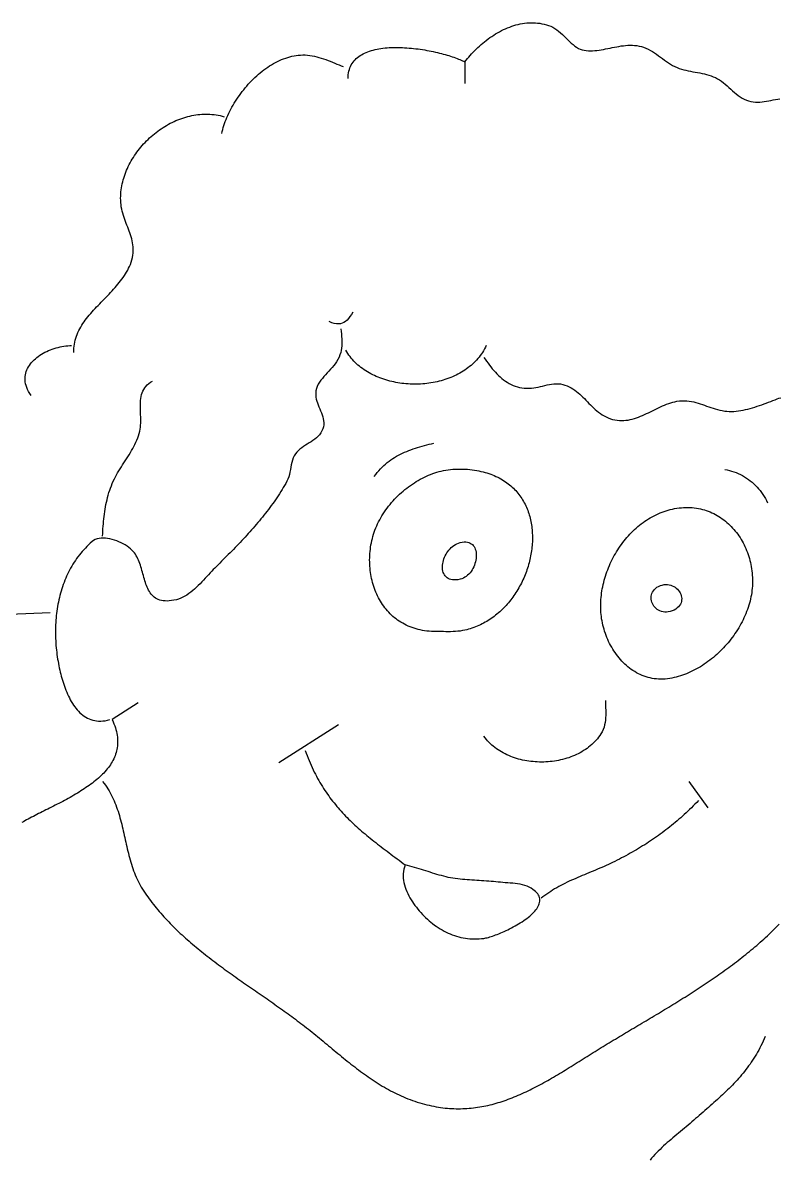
# Model space of a CAD drawing. Header units: millimetres. Extents: x 39 to 1263, y 30 to 1523.
# Drawn here: x 455 to 772.4, y 380.6 to 857.6 of the extents above; entities that cross this region are included whole.
import ezdxf

# ---------------------------------------------------------------- set-up
doc = ezdxf.new("R2010")
doc.units = ezdxf.units.MM
doc.layers.add('0_0_0', color=3, linetype='Continuous')

msp = doc.modelspace()

# ---------------------------------------------------------------- linework, layer by layer
at = {"layer": '0_0_0'}
for points in [[(591.53, 834.12), (591.55, 834.94), (591.62, 835.74), (591.72, 836.5), (591.87, 837.23), (592.07, 837.92), (592.3, 838.59), (592.57, 839.23), (592.88, 839.84), (593.22, 840.43), (593.61, 840.98), (594.02, 841.51), (594.47, 842.01), (594.95, 842.48), (595.47, 842.93), (596.01, 843.35), (596.59, 843.75), (597.19, 844.12), (597.81, 844.47), (598.47, 844.79), (599.15, 845.1), (599.85, 845.37), (600.57, 845.63), (601.32, 845.87), (602.09, 846.08), (602.87, 846.27), (603.68, 846.45), (604.5, 846.6), (605.33, 846.73), (606.18, 846.85), (607.05, 846.95), (607.93, 847.02), (608.81, 847.09), (609.71, 847.13), (610.62, 847.16), (611.54, 847.17), (612.46, 847.17), (613.39, 847.15), (614.32, 847.12), (615.26, 847.07), (616.2, 847.01), (617.14, 846.94), (618.08, 846.86), (619.02, 846.76), (619.96, 846.65), (620.9, 846.53), (621.83, 846.4), (622.76, 846.26), (623.68, 846.11), (624.59, 845.95), (625.49, 845.78), (626.39, 845.61), (627.27, 845.42), (628.14, 845.23), (629, 845.04), (629.84, 844.83), (630.67, 844.62), (631.49, 844.41), (632.28, 844.19), (633.06, 843.96), (633.82, 843.74), (634.55, 843.51), (635.27, 843.27), (635.96, 843.04), (636.63, 842.8), (637.27, 842.56), (637.88, 842.32), (638.47, 842.08), (639.03, 841.84), (639.56, 841.6), (640.06, 841.36), (640.53, 841.12), (641.06, 841.8), (641.61, 842.48), (642.18, 843.16), (642.76, 843.83), (643.37, 844.5), (643.99, 845.16), (644.63, 845.82), (645.28, 846.47), (645.95, 847.11), (646.64, 847.75), (647.34, 848.37), (648.06, 848.98), (648.79, 849.58), (649.53, 850.16), (650.29, 850.73), (651.06, 851.29), (651.84, 851.82), (652.64, 852.34), (653.44, 852.85), (654.25, 853.33), (655.08, 853.79), (655.91, 854.23), (656.76, 854.65), (657.61, 855.04), (658.47, 855.41), (659.33, 855.75), (660.21, 856.07), (661.09, 856.36), (661.97, 856.62), (662.86, 856.85), (663.76, 857.05), (664.66, 857.22), (665.56, 857.35), (666.47, 857.45), (667.38, 857.52), (668.3, 857.55), (669.21, 857.55), (670.13, 857.5), (671.04, 857.42), (671.96, 857.3), (672.88, 857.13), (673.79, 856.93), (674.71, 856.68), (675.62, 856.39), (676.53, 856.05), (677.4, 855.65), (678.25, 855.17), (679.07, 854.61), (679.88, 853.99), (680.66, 853.32), (681.43, 852.61), (682.19, 851.89), (682.94, 851.15), (683.69, 850.41), (684.43, 849.69), (685.17, 849), (685.91, 848.35), (686.65, 847.76), (687.41, 847.23), (688.17, 846.78), (688.95, 846.42), (689.74, 846.16), (690.6, 845.98), (691.48, 845.86), (692.35, 845.78), (693.24, 845.76), (694.13, 845.78), (695.02, 845.83), (695.92, 845.93), (696.83, 846.04), (697.74, 846.19), (698.66, 846.35), (699.58, 846.53), (700.5, 846.71), (701.43, 846.91), (702.36, 847.1), (703.29, 847.29), (704.23, 847.47), (705.17, 847.64), (706.11, 847.79), (707.05, 847.91), (707.99, 848.01), (708.93, 848.08), (709.88, 848.11), (710.82, 848.1), (711.76, 848.04), (712.71, 847.93), (713.65, 847.76), (714.59, 847.54), (715.53, 847.25), (716.5, 846.87), (717.44, 846.44), (718.35, 845.96), (719.23, 845.44), (720.09, 844.89), (720.94, 844.31), (721.77, 843.71), (722.6, 843.1), (723.42, 842.49), (724.25, 841.89), (725.08, 841.29), (725.93, 840.71), (726.79, 840.16), (727.68, 839.65), (728.59, 839.18), (729.54, 838.75), (730.46, 838.4), (731.39, 838.1), (732.33, 837.83), (733.29, 837.59), (734.25, 837.38), (735.21, 837.19), (736.18, 837.01), (737.15, 836.84), (738.12, 836.67), (739.09, 836.49), (740.05, 836.29), (741.01, 836.08), (741.96, 835.84), (742.9, 835.57), (743.83, 835.26), (744.75, 834.91), (745.65, 834.5), (746.53, 834.03), (747.37, 833.52), (748.18, 832.96), (748.98, 832.35), (749.76, 831.72), (750.54, 831.05), (751.31, 830.37), (752.07, 829.69), (752.84, 829), (753.62, 828.33), (754.4, 827.68), (755.2, 827.06), (756.02, 826.48), (756.86, 825.94), (757.73, 825.46), (758.63, 825.05), (759.56, 824.71), (760.53, 824.45), (761.47, 824.29), (762.41, 824.21), (763.35, 824.19), (764.29, 824.23), (765.22, 824.33), (766.16, 824.46), (767.09, 824.61), (768.02, 824.79), (768.96, 824.98), (769.9, 825.16), (770.84, 825.34), (771.78, 825.49), (772.73, 825.61)], [(538.53, 811.12), (538.72, 811.94), (538.93, 812.77), (539.17, 813.61), (539.43, 814.45), (539.72, 815.29), (540.03, 816.14), (540.36, 816.99), (540.71, 817.84), (541.09, 818.69), (541.48, 819.55), (541.9, 820.4), (542.34, 821.25), (542.79, 822.09), (543.27, 822.94), (543.77, 823.78), (544.28, 824.61), (544.81, 825.44), (545.36, 826.26), (545.93, 827.07), (546.52, 827.88), (547.12, 828.67), (547.74, 829.46), (548.37, 830.23), (549.02, 830.99), (549.68, 831.74), (550.36, 832.48), (551.05, 833.2), (551.75, 833.9), (552.47, 834.59), (553.2, 835.26), (553.94, 835.92), (554.69, 836.55), (555.46, 837.17), (556.23, 837.76), (557.02, 838.34), (557.81, 838.89), (558.62, 839.42), (559.43, 839.92), (560.26, 840.4), (561.09, 840.86), (561.93, 841.28), (562.77, 841.68), (563.62, 842.06), (564.48, 842.4), (565.35, 842.71), (566.22, 843), (567.09, 843.25), (567.97, 843.47), (568.86, 843.65), (569.75, 843.8), (570.64, 843.92), (571.53, 844), (572.52, 844.04), (573.5, 844.03), (574.48, 843.96), (575.45, 843.85), (576.43, 843.7), (577.39, 843.5), (578.36, 843.27), (579.32, 843.01), (580.28, 842.72), (581.23, 842.41), (582.17, 842.07), (583.12, 841.72), (584.05, 841.36), (584.98, 840.99), (585.91, 840.61), (586.82, 840.23), (587.73, 839.85), (588.64, 839.48), (589.53, 839.12)], [(640.53, 841.12), (640.53, 832.12)], [(476.53, 719.12), (476.51, 720.04), (476.53, 720.93), (476.6, 721.82), (476.71, 722.68), (476.86, 723.53), (477.05, 724.37), (477.28, 725.19), (477.54, 726), (477.84, 726.79), (478.17, 727.57), (478.53, 728.35), (478.92, 729.11), (479.34, 729.85), (479.79, 730.59), (480.26, 731.33), (480.76, 732.05), (481.28, 732.76), (481.82, 733.47), (482.37, 734.17), (482.95, 734.87), (483.54, 735.56), (484.14, 736.24), (484.75, 736.92), (485.38, 737.6), (486.01, 738.27), (486.66, 738.95), (487.31, 739.62), (487.96, 740.29), (488.61, 740.96), (489.27, 741.63), (489.93, 742.3), (490.58, 742.98), (491.23, 743.65), (491.88, 744.33), (492.51, 745.01), (493.14, 745.7), (493.76, 746.39), (494.37, 747.09), (494.97, 747.79), (495.55, 748.5), (496.11, 749.22), (496.66, 749.95), (497.18, 750.68), (497.69, 751.43), (498.17, 752.18), (498.63, 752.94), (499.06, 753.72), (499.46, 754.51), (499.84, 755.31), (500.18, 756.12), (500.55, 757.13), (500.85, 758.11), (501.08, 759.06), (501.25, 760), (501.35, 760.91), (501.4, 761.81), (501.4, 762.69), (501.34, 763.56), (501.25, 764.41), (501.11, 765.25), (500.94, 766.08), (500.74, 766.9), (500.5, 767.72), (500.25, 768.53), (499.97, 769.33), (499.68, 770.14), (499.37, 770.94), (499.06, 771.75), (498.75, 772.56), (498.43, 773.37), (498.12, 774.19), (497.82, 775.02), (497.52, 775.86), (497.25, 776.71), (496.99, 777.57), (496.76, 778.45), (496.56, 779.35), (496.39, 780.26), (496.26, 781.19), (496.17, 782.14), (496.12, 783.12), (496.11, 783.97), (496.13, 784.83), (496.17, 785.68), (496.25, 786.52), (496.34, 787.37), (496.46, 788.22), (496.61, 789.06), (496.78, 789.89), (496.97, 790.73), (497.19, 791.56), (497.42, 792.39), (497.69, 793.21), (497.97, 794.02), (498.27, 794.83), (498.6, 795.63), (498.95, 796.43), (499.31, 797.22), (499.7, 798), (500.11, 798.78), (500.53, 799.55), (500.98, 800.31), (501.44, 801.06), (501.92, 801.8), (502.42, 802.53), (502.93, 803.25), (503.47, 803.96), (504.01, 804.66), (504.58, 805.34), (505.16, 806.02), (505.75, 806.68), (506.36, 807.34), (506.98, 807.97), (507.62, 808.6), (508.27, 809.21), (508.93, 809.81), (509.6, 810.39), (510.29, 810.96), (510.99, 811.51), (511.7, 812.05), (512.42, 812.57), (513.15, 813.07), (513.89, 813.56), (514.64, 814.03), (515.4, 814.49), (516.17, 814.92), (516.94, 815.34), (517.73, 815.73), (518.52, 816.11), (519.32, 816.47), (520.12, 816.81), (520.94, 817.13), (521.75, 817.42), (522.58, 817.7), (523.4, 817.95), (524.24, 818.18), (525.07, 818.39), (525.91, 818.58), (526.76, 818.74), (527.6, 818.88), (528.45, 819), (529.31, 819.09), (530.16, 819.15), (531.01, 819.19), (531.87, 819.21), (532.72, 819.2), (533.58, 819.16), (534.43, 819.09), (535.29, 819), (536.14, 818.88), (536.99, 818.74), (537.84, 818.56), (538.69, 818.35), (539.53, 818.12)], [(593.53, 736.12), (592.91, 735.11), (592.3, 734.21), (591.7, 733.42), (591.08, 732.75), (590.44, 732.19), (589.78, 731.75), (589.08, 731.43), (588.33, 731.23), (587.52, 731.15), (586.65, 731.2), (585.7, 731.38), (584.66, 731.68), (583.53, 732.12)], [(588.53, 729.12), (588.63, 728.02), (588.72, 726.95), (588.81, 725.91), (588.88, 724.9), (588.92, 723.91), (588.93, 722.93), (588.89, 721.97), (588.8, 721.02), (588.65, 720.07), (588.43, 719.12), (588.13, 718.16), (587.74, 717.2), (587.25, 716.21), (586.66, 715.21), (586.12, 714.43), (585.52, 713.66), (584.88, 712.89), (584.2, 712.14), (583.5, 711.38), (582.8, 710.62), (582.09, 709.86), (581.4, 709.09), (580.74, 708.3), (580.12, 707.5), (579.56, 706.67), (579.05, 705.82), (578.63, 704.94), (578.29, 704.03), (578.05, 703.08), (577.95, 702.21), (577.94, 701.35), (578.02, 700.49), (578.18, 699.65), (578.4, 698.81), (578.67, 697.99), (578.98, 697.16), (579.31, 696.34), (579.65, 695.52), (580, 694.7), (580.32, 693.88), (580.63, 693.06), (580.89, 692.23), (581.1, 691.4), (581.24, 690.57), (581.31, 689.72), (581.29, 688.87), (581.16, 688.01), (580.91, 687.14), (580.54, 686.24), (580.07, 685.42), (579.53, 684.68), (578.92, 684), (578.26, 683.37), (577.55, 682.79), (576.8, 682.25), (576.02, 681.72), (575.23, 681.22), (574.43, 680.72), (573.63, 680.22), (572.84, 679.71), (572.08, 679.18), (571.35, 678.61), (570.67, 678.01), (570.03, 677.36), (569.46, 676.64), (568.97, 675.86), (568.52, 674.94), (568.17, 673.99), (567.9, 673.02), (567.68, 672.02), (567.5, 671.02), (567.32, 670.01), (567.14, 669.01), (566.92, 668.01), (566.64, 667.02), (566.29, 666.06), (565.84, 665.12), (565.35, 664.24), (564.85, 663.36), (564.34, 662.49), (563.81, 661.63), (563.28, 660.77), (562.74, 659.92), (562.19, 659.07), (561.63, 658.23), (561.07, 657.4), (560.49, 656.57), (559.91, 655.75), (559.31, 654.93), (558.71, 654.12), (558.11, 653.31), (557.49, 652.51), (556.87, 651.71), (556.25, 650.91), (555.61, 650.12), (554.97, 649.34), (554.33, 648.56), (553.68, 647.78), (553.02, 647.01), (552.36, 646.24), (551.7, 645.48), (551.02, 644.72), (550.35, 643.96), (549.67, 643.21), (548.99, 642.46), (548.3, 641.71), (547.61, 640.97), (546.92, 640.23), (546.22, 639.49), (545.52, 638.76), (544.82, 638.03), (544.12, 637.3), (543.42, 636.57), (542.71, 635.85), (542, 635.12), (541.29, 634.4), (540.58, 633.69), (539.87, 632.97), (539.16, 632.26), (538.45, 631.54), (537.74, 630.83), (537.03, 630.12), (536.32, 629.41), (535.61, 628.71), (534.97, 628.06), (534.32, 627.38), (533.66, 626.66), (532.98, 625.93), (532.3, 625.18), (531.59, 624.42), (530.88, 623.65), (530.15, 622.88), (529.41, 622.12), (528.66, 621.37), (527.9, 620.63), (527.12, 619.92), (526.33, 619.23), (525.52, 618.58), (524.71, 617.97), (523.88, 617.4), (523.03, 616.89), (522.18, 616.43), (521.31, 616.03), (520.43, 615.7), (519.53, 615.44), (518.45, 615.2), (517.43, 615.03), (516.47, 614.92), (515.57, 614.88), (514.73, 614.89), (513.94, 614.97), (513.2, 615.1), (512.52, 615.28), (511.87, 615.51), (511.28, 615.79), (510.73, 616.11), (510.21, 616.48), (509.74, 616.89), (509.29, 617.34), (508.89, 617.82), (508.51, 618.34), (508.16, 618.89), (507.83, 619.46), (507.53, 620.07), (507.25, 620.69), (506.99, 621.34), (506.74, 622.01), (506.51, 622.69), (506.28, 623.39), (506.07, 624.09), (505.86, 624.81), (505.66, 625.54), (505.46, 626.27), (505.25, 627), (505.05, 627.73), (504.84, 628.46), (504.62, 629.18), (504.39, 629.9), (504.14, 630.6), (503.88, 631.3), (503.61, 631.98), (503.31, 632.64), (502.99, 633.28), (502.65, 633.9), (502.28, 634.49), (501.88, 635.06), (501.4, 635.64), (500.85, 636.21), (500.23, 636.78), (499.54, 637.33), (498.8, 637.87), (498, 638.39), (497.16, 638.88), (496.29, 639.34), (495.38, 639.76), (494.46, 640.14), (493.51, 640.47), (492.56, 640.76), (491.61, 640.99), (490.66, 641.16), (489.73, 641.26), (488.82, 641.3), (487.93, 641.26), (487.07, 641.14), (486.26, 640.94), (485.49, 640.65), (484.77, 640.27), (484.12, 639.79), (483.39, 639.14), (482.67, 638.48), (481.98, 637.8), (481.3, 637.11), (480.65, 636.41), (480.01, 635.69), (479.39, 634.96), (478.79, 634.22), (478.21, 633.46), (477.65, 632.7), (477.11, 631.92), (476.59, 631.13), (476.09, 630.33), (475.6, 629.51), (475.13, 628.69), (474.68, 627.86), (474.25, 627.02), (473.83, 626.17), (473.44, 625.31), (473.06, 624.44), (472.69, 623.57), (472.35, 622.68), (472.02, 621.79), (471.71, 620.89), (471.41, 619.99), (471.13, 619.08), (470.87, 618.16), (470.62, 617.24), (470.39, 616.31), (470.18, 615.38), (469.98, 614.44), (469.8, 613.5), (469.63, 612.55), (469.47, 611.6), (469.34, 610.65), (469.21, 609.7), (469.11, 608.74), (469.01, 607.78), (468.93, 606.82), (468.87, 605.86), (468.82, 604.89), (468.78, 603.93), (468.76, 602.96), (468.75, 602), (468.76, 601.03), (468.78, 600.07), (468.81, 599.1), (468.85, 598.14), (468.91, 597.18), (468.98, 596.22), (469.07, 595.27), (469.16, 594.32), (469.27, 593.37), (469.39, 592.42), (469.53, 591.48), (469.67, 590.54), (469.83, 589.61), (470, 588.68), (470.18, 587.75), (470.37, 586.84), (470.57, 585.93), (470.79, 585.02), (471.01, 584.12), (471.22, 583.31), (471.45, 582.49), (471.69, 581.66), (471.95, 580.82), (472.22, 579.98), (472.51, 579.15), (472.81, 578.31), (473.13, 577.48), (473.47, 576.65), (473.83, 575.83), (474.2, 575.02), (474.59, 574.23), (475, 573.45), (475.42, 572.69), (475.87, 571.94), (476.34, 571.22), (476.83, 570.53), (477.33, 569.86), (477.86, 569.21), (478.41, 568.6), (478.99, 568.03), (479.58, 567.48), (480.2, 566.98), (480.85, 566.51), (481.51, 566.09), (482.2, 565.71), (482.92, 565.38), (483.66, 565.1), (484.43, 564.87), (485.22, 564.69), (486.04, 564.56), (486.88, 564.5), (487.76, 564.49), (488.66, 564.55), (489.59, 564.67), (490.54, 564.86), (491.53, 565.12)], [(458.53, 701.12), (457.97, 701.97), (457.49, 702.81), (457.08, 703.64), (456.74, 704.46), (456.47, 705.26), (456.26, 706.05), (456.12, 706.83), (456.04, 707.59), (456.03, 708.34), (456.07, 709.07), (456.16, 709.79), (456.32, 710.49), (456.52, 711.18), (456.77, 711.85), (457.07, 712.5), (457.42, 713.14), (457.81, 713.75), (458.24, 714.35), (458.71, 714.93), (459.21, 715.49), (459.76, 716.03), (460.33, 716.56), (460.94, 717.06), (461.57, 717.54), (462.23, 717.99), (462.92, 718.43), (463.63, 718.85), (464.36, 719.24), (465.1, 719.61), (465.87, 719.95), (466.65, 720.28), (467.44, 720.57), (468.23, 720.85), (469.04, 721.09), (469.86, 721.32), (470.67, 721.51), (471.49, 721.68), (472.31, 721.83), (473.12, 721.94), (473.93, 722.03), (474.74, 722.09), (475.53, 722.12)], [(649.53, 722.12), (649.17, 721.37), (648.78, 720.64), (648.37, 719.92), (647.94, 719.23), (647.48, 718.55), (647.01, 717.89), (646.51, 717.24), (645.99, 716.62), (645.45, 716.01), (644.89, 715.42), (644.32, 714.85), (643.72, 714.29), (643.11, 713.75), (642.48, 713.24), (641.83, 712.73), (641.17, 712.25), (640.49, 711.78), (639.8, 711.34), (639.09, 710.9), (638.37, 710.49), (637.63, 710.1), (636.89, 709.72), (636.13, 709.36), (635.36, 709.02), (634.58, 708.69), (633.79, 708.38), (632.99, 708.1), (632.18, 707.82), (631.36, 707.57), (630.53, 707.33), (629.7, 707.12), (628.86, 706.92), (628.01, 706.73), (627.16, 706.57), (626.3, 706.42), (625.44, 706.29), (624.58, 706.18), (623.71, 706.08), (622.84, 706.01), (621.96, 705.95), (621.09, 705.91), (620.21, 705.88), (619.33, 705.88), (618.46, 705.89), (617.58, 705.92), (616.71, 705.97), (615.83, 706.03), (614.96, 706.11), (614.1, 706.21), (613.23, 706.33), (612.37, 706.47), (611.52, 706.62), (610.67, 706.79), (609.83, 706.98), (608.99, 707.18), (608.16, 707.41), (607.34, 707.65), (606.52, 707.91), (605.72, 708.19), (604.92, 708.48), (604.14, 708.79), (603.36, 709.12), (602.6, 709.47), (601.85, 709.83), (601.1, 710.22), (600.38, 710.62), (599.66, 711.03), (598.96, 711.47), (598.28, 711.92), (597.61, 712.39), (596.95, 712.88), (596.31, 713.39), (595.69, 713.91), (595.09, 714.45), (594.5, 715.01), (593.94, 715.59), (593.39, 716.18), (592.86, 716.8), (592.35, 717.43), (591.86, 718.07), (591.4, 718.74), (590.95, 719.42), (590.53, 720.12)], [(648.53, 717.12), (649.1, 716.31), (649.67, 715.5), (650.25, 714.7), (650.84, 713.91), (651.44, 713.14), (652.05, 712.38), (652.68, 711.64), (653.32, 710.92), (653.97, 710.22), (654.65, 709.55), (655.34, 708.9), (656.05, 708.29), (656.78, 707.7), (657.53, 707.16), (658.3, 706.65), (659.1, 706.18), (659.92, 705.75), (660.77, 705.37), (661.65, 705.04), (662.55, 704.75), (663.48, 704.52), (664.45, 704.34), (665.44, 704.22), (666.47, 704.16), (667.53, 704.17), (668.46, 704.22), (669.4, 704.34), (670.33, 704.49), (671.27, 704.68), (672.21, 704.89), (673.15, 705.11), (674.1, 705.33), (675.04, 705.54), (675.98, 705.73), (676.92, 705.88), (677.86, 705.99), (678.8, 706.05), (679.74, 706.04), (680.67, 705.96), (681.6, 705.79), (682.53, 705.53), (683.42, 705.2), (684.26, 704.81), (685.08, 704.38), (685.85, 703.91), (686.6, 703.4), (687.33, 702.86), (688.03, 702.29), (688.71, 701.69), (689.38, 701.07), (690.03, 700.44), (690.68, 699.8), (691.32, 699.14), (691.95, 698.48), (692.59, 697.82), (693.24, 697.17), (693.89, 696.52), (694.55, 695.89), (695.23, 695.27), (695.92, 694.67), (696.64, 694.1), (697.38, 693.55), (698.15, 693.04), (698.95, 692.56), (699.78, 692.13), (700.66, 691.74), (701.57, 691.4), (702.53, 691.11), (703.49, 690.89), (704.44, 690.74), (705.37, 690.65), (706.29, 690.61), (707.21, 690.64), (708.11, 690.71), (709, 690.84), (709.89, 691.01), (710.77, 691.22), (711.64, 691.46), (712.5, 691.74), (713.36, 692.05), (714.22, 692.39), (715.07, 692.75), (715.92, 693.12), (716.76, 693.52), (717.6, 693.92), (718.44, 694.33), (719.28, 694.74), (720.12, 695.16), (720.96, 695.57), (721.8, 695.97), (722.64, 696.37), (723.49, 696.75), (724.34, 697.11), (725.19, 697.44), (726.05, 697.76), (726.91, 698.04), (727.78, 698.29), (728.65, 698.5), (729.53, 698.68), (730.62, 698.83), (731.67, 698.91), (732.69, 698.92), (733.69, 698.87), (734.66, 698.76), (735.61, 698.61), (736.54, 698.42), (737.46, 698.18), (738.37, 697.92), (739.27, 697.64), (740.16, 697.33), (741.05, 697.01), (741.95, 696.69), (742.85, 696.37), (743.75, 696.05), (744.67, 695.74), (745.6, 695.46), (746.55, 695.19), (747.52, 694.96), (748.51, 694.76), (749.53, 694.6), (750.49, 694.51), (751.45, 694.45), (752.42, 694.45), (753.39, 694.48), (754.37, 694.56), (755.35, 694.67), (756.34, 694.82), (757.32, 695), (758.31, 695.2), (759.29, 695.44), (760.28, 695.69), (761.25, 695.97), (762.23, 696.27), (763.2, 696.58), (764.16, 696.9), (765.12, 697.24), (766.07, 697.58), (767.01, 697.93), (767.94, 698.29), (768.86, 698.64), (769.76, 698.99), (770.65, 699.33), (771.53, 699.67), (772.31, 699.95), (773.1, 700.19)], [(488.53, 642.12), (488.58, 643.16), (488.63, 644.2), (488.7, 645.23), (488.77, 646.26), (488.85, 647.29), (488.94, 648.32), (489.04, 649.34), (489.15, 650.36), (489.28, 651.38), (489.43, 652.39), (489.58, 653.4), (489.76, 654.41), (489.95, 655.41), (490.16, 656.41), (490.39, 657.4), (490.64, 658.39), (490.91, 659.37), (491.2, 660.35), (491.52, 661.33), (491.86, 662.3), (492.22, 663.26), (492.62, 664.22), (493.03, 665.17), (493.48, 666.12), (493.91, 666.98), (494.37, 667.83), (494.86, 668.68), (495.36, 669.53), (495.88, 670.37), (496.41, 671.22), (496.95, 672.06), (497.49, 672.9), (498.04, 673.74), (498.59, 674.59), (499.13, 675.44), (499.67, 676.29), (500.2, 677.14), (500.71, 678.01), (501.2, 678.87), (501.68, 679.75), (502.13, 680.63), (502.55, 681.52), (502.94, 682.42), (503.3, 683.32), (503.62, 684.24), (503.9, 685.18), (504.14, 686.12), (504.3, 686.94), (504.41, 687.78), (504.49, 688.63), (504.53, 689.49), (504.55, 690.36), (504.55, 691.24), (504.53, 692.13), (504.51, 693.02), (504.47, 693.9), (504.44, 694.79), (504.42, 695.67), (504.41, 696.54), (504.42, 697.4), (504.45, 698.26), (504.51, 699.09), (504.6, 699.91), (504.74, 700.71), (504.92, 701.49), (505.15, 702.25), (505.44, 702.97), (505.79, 703.67), (506.21, 704.34), (506.71, 704.97), (507.28, 705.57), (507.94, 706.13), (508.69, 706.65), (509.53, 707.12)], [(602.53, 667.12), (603.15, 667.98), (603.78, 668.8), (604.43, 669.58), (605.1, 670.33), (605.78, 671.04), (606.49, 671.72), (607.21, 672.36), (607.94, 672.98), (608.7, 673.56), (609.47, 674.12), (610.25, 674.65), (611.05, 675.15), (611.86, 675.63), (612.69, 676.08), (613.53, 676.52), (614.38, 676.93), (615.25, 677.32), (616.13, 677.69), (617.02, 678.04), (617.92, 678.38), (618.84, 678.7), (619.77, 679.01), (620.7, 679.31), (621.65, 679.59), (622.61, 679.87), (623.58, 680.13), (624.55, 680.39), (625.54, 680.64), (626.53, 680.88), (627.53, 681.12)], [(631.53, 669.61), (632.49, 669.79), (633.47, 669.94), (634.46, 670.06), (635.46, 670.15), (636.48, 670.22), (637.5, 670.25), (638.53, 670.27), (639.55, 670.25), (640.57, 670.21), (641.59, 670.15), (642.6, 670.06), (643.59, 669.95), (644.57, 669.81), (645.53, 669.66), (646.42, 669.49), (647.29, 669.3), (648.14, 669.1), (648.98, 668.88), (649.79, 668.64), (650.59, 668.39), (651.37, 668.11), (652.13, 667.82), (652.87, 667.52), (653.59, 667.2), (654.3, 666.86), (654.99, 666.51), (655.66, 666.14), (656.31, 665.76), (656.94, 665.36), (657.56, 664.95), (658.16, 664.53), (658.74, 664.09), (659.31, 663.64), (659.85, 663.17), (660.39, 662.7), (660.9, 662.21), (661.4, 661.71), (661.88, 661.2), (662.34, 660.67), (662.79, 660.14), (663.22, 659.59), (663.63, 659.03), (664.03, 658.47), (664.41, 657.89), (664.77, 657.3), (665.12, 656.71), (665.45, 656.1), (665.77, 655.49), (666.07, 654.87), (666.35, 654.24), (666.62, 653.6), (666.88, 652.96), (667.11, 652.3), (667.34, 651.64), (667.54, 650.98), (667.74, 650.31), (667.91, 649.63), (668.07, 648.95), (668.22, 648.26), (668.35, 647.56), (668.47, 646.86), (668.57, 646.16), (668.66, 645.45), (668.73, 644.74), (668.79, 644.02), (668.83, 643.31), (668.86, 642.58), (668.88, 641.86), (668.88, 641.13), (668.86, 640.41), (668.84, 639.68), (668.8, 638.94), (668.74, 638.21), (668.67, 637.48), (668.59, 636.74), (668.5, 636.01), (668.39, 635.27), (668.26, 634.54), (668.13, 633.8), (667.98, 633.07), (667.82, 632.34), (667.64, 631.61), (667.46, 630.88), (667.25, 630.16), (667.04, 629.43), (666.82, 628.71), (666.58, 627.99), (666.33, 627.28), (666.06, 626.57), (665.79, 625.86), (665.5, 625.16), (665.2, 624.46), (664.89, 623.77), (664.56, 623.08), (664.23, 622.4), (663.88, 621.72), (663.52, 621.05), (663.15, 620.39), (662.76, 619.73), (662.37, 619.08), (661.96, 618.43), (661.55, 617.8), (661.12, 617.17), (660.68, 616.55), (660.23, 615.94), (659.77, 615.34), (659.3, 614.74), (658.81, 614.16), (658.32, 613.58), (657.82, 613.02), (657.3, 612.47), (656.78, 611.92), (656.24, 611.39), (655.7, 610.87), (655.14, 610.36), (654.58, 609.86), (654, 609.37), (653.42, 608.9), (652.82, 608.44), (652.22, 607.99), (651.6, 607.55), (650.98, 607.13), (650.34, 606.73), (649.7, 606.33), (649.05, 605.95), (648.39, 605.59), (647.72, 605.24), (647.04, 604.91), (646.35, 604.59), (645.65, 604.29), (644.95, 604), (644.23, 603.73), (643.51, 603.48), (642.78, 603.25), (642.04, 603.03), (641.29, 602.83), (640.53, 602.65), (639.56, 602.45), (638.58, 602.3), (637.59, 602.19), (636.59, 602.1), (635.58, 602.05), (634.57, 602.02), (633.55, 602.01), (632.54, 602.02), (631.53, 602.03), (630.52, 602.06), (629.51, 602.08), (628.52, 602.11), (627.53, 602.12), (626.53, 602.15), (625.55, 602.21), (624.59, 602.3), (623.65, 602.42), (622.72, 602.56), (621.81, 602.74), (620.92, 602.94), (620.05, 603.18), (619.19, 603.43), (618.36, 603.72), (617.54, 604.03), (616.74, 604.36), (615.96, 604.72), (615.19, 605.11), (614.45, 605.52), (613.72, 605.95), (613.01, 606.4), (612.32, 606.88), (611.65, 607.37), (611, 607.89), (610.37, 608.43), (609.75, 608.99), (609.16, 609.56), (608.58, 610.16), (608.03, 610.77), (607.49, 611.4), (606.97, 612.05), (606.48, 612.72), (606, 613.4), (605.54, 614.09), (605.1, 614.8), (604.68, 615.53), (604.28, 616.26), (603.9, 617.01), (603.54, 617.78), (603.21, 618.55), (602.89, 619.34), (602.59, 620.14), (602.31, 620.95), (602.05, 621.77), (601.81, 622.59), (601.6, 623.43), (601.4, 624.27), (601.23, 625.12), (601.07, 625.98), (600.94, 626.85), (600.83, 627.72), (600.73, 628.6), (600.66, 629.48), (600.61, 630.36), (600.59, 631.25), (600.58, 632.14), (600.59, 633.04), (600.63, 633.94), (600.69, 634.84), (600.77, 635.73), (600.87, 636.63), (600.99, 637.53), (601.14, 638.43), (601.31, 639.33), (601.49, 640.23), (601.71, 641.12), (601.94, 642.02), (602.21, 642.91), (602.5, 643.8), (602.82, 644.68), (603.17, 645.56), (603.54, 646.43), (603.93, 647.29), (604.35, 648.14), (604.8, 648.99), (605.26, 649.83), (605.75, 650.66), (606.26, 651.48), (606.79, 652.29), (607.35, 653.09), (607.92, 653.88), (608.51, 654.65), (609.12, 655.41), (609.75, 656.17), (610.4, 656.9), (611.06, 657.63), (611.74, 658.33), (612.44, 659.03), (613.15, 659.71), (613.88, 660.37), (614.62, 661.01), (615.38, 661.64), (616.15, 662.25), (616.93, 662.84), (617.72, 663.42), (618.52, 663.97), (619.34, 664.51), (620.16, 665.02), (620.99, 665.51), (621.84, 665.99), (622.69, 666.44), (623.55, 666.86), (624.41, 667.27), (625.29, 667.65), (626.17, 668), (627.05, 668.34), (627.94, 668.64), (628.83, 668.92), (629.73, 669.18), (630.63, 669.41), (631.53, 669.61)], [(749.53, 670.12), (750.52, 669.92), (751.49, 669.69), (752.45, 669.41), (753.4, 669.1), (754.32, 668.75), (755.23, 668.37), (756.12, 667.95), (756.99, 667.49), (757.84, 667), (758.67, 666.48), (759.47, 665.93), (760.26, 665.34), (761.01, 664.73), (761.75, 664.08), (762.46, 663.4), (763.14, 662.7), (763.79, 661.97), (764.42, 661.21), (765.02, 660.42), (765.58, 659.61), (766.12, 658.77), (766.62, 657.91), (767.09, 657.03), (767.53, 656.12)], [(638.55, 639.42), (639.39, 639.6), (640.18, 639.69), (640.9, 639.69), (641.57, 639.61), (642.18, 639.45), (642.74, 639.22), (643.24, 638.93), (643.68, 638.57), (644.07, 638.16), (644.4, 637.69), (644.68, 637.18), (644.91, 636.62), (645.09, 636.03), (645.22, 635.41), (645.3, 634.76), (645.33, 634.09), (645.31, 633.4), (645.25, 632.7), (645.14, 631.99), (644.98, 631.28), (644.78, 630.58), (644.54, 629.88), (644.25, 629.2), (643.92, 628.54), (643.55, 627.9), (643.14, 627.29), (642.7, 626.71), (642.21, 626.17), (641.68, 625.67), (641.12, 625.22), (640.52, 624.83), (639.89, 624.49), (639.22, 624.22), (638.52, 624.02), (637.62, 623.84), (636.79, 623.75), (636.02, 623.74), (635.31, 623.79), (634.66, 623.92), (634.07, 624.11), (633.53, 624.36), (633.06, 624.66), (632.63, 625.02), (632.27, 625.43), (631.95, 625.88), (631.69, 626.37), (631.48, 626.9), (631.32, 627.46), (631.21, 628.04), (631.15, 628.65), (631.14, 629.28), (631.17, 629.92), (631.25, 630.58), (631.37, 631.24), (631.54, 631.9), (631.75, 632.57), (632, 633.23), (632.29, 633.88), (632.62, 634.51), (632.99, 635.13), (633.39, 635.72), (633.83, 636.29), (634.31, 636.83), (634.82, 637.34), (635.36, 637.81), (635.94, 638.23), (636.55, 638.61), (637.18, 638.94), (637.85, 639.21), (638.55, 639.42)], [(722.59, 621.36), (723.36, 621.6), (724.12, 621.75), (724.85, 621.82), (725.57, 621.8), (726.27, 621.7), (726.93, 621.53), (727.57, 621.29), (728.17, 621), (728.73, 620.65), (729.25, 620.25), (729.73, 619.8), (730.15, 619.32), (730.53, 618.8), (730.84, 618.26), (731.1, 617.69), (731.3, 617.11), (731.43, 616.51), (731.49, 615.91), (731.48, 615.3), (731.39, 614.7), (731.22, 614.11), (730.96, 613.54), (730.62, 612.99), (730.19, 612.46), (729.67, 611.96), (729.04, 611.51), (728.32, 611.09), (727.49, 610.72), (726.67, 610.45), (725.87, 610.28), (725.1, 610.21), (724.37, 610.22), (723.66, 610.31), (722.99, 610.48), (722.36, 610.71), (721.77, 611.01), (721.23, 611.37), (720.73, 611.78), (720.28, 612.24), (719.88, 612.74), (719.53, 613.27), (719.24, 613.83), (719.01, 614.41), (718.84, 615.01), (718.74, 615.62), (718.7, 616.24), (718.74, 616.85), (718.84, 617.46), (719.02, 618.06), (719.28, 618.63), (719.61, 619.18), (720.03, 619.7), (720.54, 620.19), (721.13, 620.63), (721.81, 621.02), (722.59, 621.36)], [(442.53, 609.12), (466.53, 610.12)], [(699.53, 573.12), (699.54, 572.12), (699.57, 571.11), (699.59, 570.08), (699.62, 569.05), (699.63, 568.01), (699.62, 566.97), (699.57, 565.93), (699.49, 564.91), (699.36, 563.89), (699.17, 562.9), (698.91, 561.92), (698.57, 560.97), (698.15, 560.05), (697.64, 559.16), (697.16, 558.45), (696.65, 557.76), (696.12, 557.1), (695.56, 556.45), (694.98, 555.83), (694.38, 555.23), (693.76, 554.65), (693.12, 554.1), (692.46, 553.56), (691.78, 553.05), (691.08, 552.56), (690.36, 552.09), (689.63, 551.65), (688.88, 551.23), (688.12, 550.82), (687.34, 550.44), (686.55, 550.09), (685.74, 549.75), (684.93, 549.43), (684.1, 549.14), (683.27, 548.87), (682.42, 548.62), (681.56, 548.39), (680.7, 548.19), (679.83, 548), (678.96, 547.84), (678.08, 547.7), (677.19, 547.58), (676.3, 547.48), (675.41, 547.41), (674.52, 547.35), (673.62, 547.32), (672.72, 547.31), (671.83, 547.32), (670.93, 547.35), (670.04, 547.4), (669.15, 547.47), (668.26, 547.57), (667.38, 547.68), (666.5, 547.82), (665.63, 547.98), (664.77, 548.16), (663.91, 548.36), (663.06, 548.58), (662.22, 548.83), (661.39, 549.09), (660.57, 549.38), (659.76, 549.69), (658.96, 550.02), (658.18, 550.37), (657.41, 550.74), (656.65, 551.13), (655.91, 551.54), (655.19, 551.97), (654.48, 552.43), (653.8, 552.9), (653.13, 553.4), (652.47, 553.92), (651.84, 554.46), (651.24, 555.01), (650.65, 555.59), (650.08, 556.19), (649.54, 556.82), (649.02, 557.46), (648.53, 558.12)], [(503.53, 572.12), (492.53, 565.12), (492.93, 564.25), (493.29, 563.4), (493.61, 562.56), (493.89, 561.73), (494.14, 560.91), (494.35, 560.1), (494.52, 559.31), (494.66, 558.52), (494.76, 557.75), (494.82, 556.99), (494.86, 556.24), (494.86, 555.5), (494.83, 554.77), (494.77, 554.05), (494.67, 553.34), (494.55, 552.64), (494.39, 551.95), (494.21, 551.28), (494, 550.61), (493.77, 549.95), (493.5, 549.3), (493.21, 548.66), (492.89, 548.02), (492.55, 547.4), (492.19, 546.78), (491.8, 546.18), (491.39, 545.58), (490.96, 544.99), (490.5, 544.41), (490.03, 543.84), (489.53, 543.27), (489.01, 542.71), (488.48, 542.16), (487.93, 541.62), (487.36, 541.08), (486.77, 540.56), (486.17, 540.03), (485.55, 539.52), (484.92, 539.01), (484.28, 538.51), (483.62, 538.01), (482.95, 537.52), (482.26, 537.04), (481.57, 536.56), (480.86, 536.09), (480.14, 535.62), (479.42, 535.16), (478.68, 534.7), (477.94, 534.25), (477.19, 533.8), (476.44, 533.36), (475.67, 532.92), (474.91, 532.49), (474.13, 532.06), (473.36, 531.64), (472.58, 531.22), (471.8, 530.8), (471.01, 530.39), (470.23, 529.98), (469.44, 529.57), (468.66, 529.17), (467.87, 528.77), (467.09, 528.37), (466.31, 527.97), (465.53, 527.58), (464.75, 527.19), (463.98, 526.81), (463.21, 526.42), (462.45, 526.04), (461.7, 525.66), (460.95, 525.28), (460.21, 524.9), (459.48, 524.52), (458.75, 524.14), (458.04, 523.77), (457.34, 523.4), (456.64, 523.02), (455.96, 522.65), (455.29, 522.28), (454.64, 521.91)], [(562.53, 547.12), (587.53, 563.12)], [(573.53, 552.12), (573.93, 551.05), (574.33, 550), (574.74, 548.96), (575.16, 547.95), (575.59, 546.95), (576.02, 545.97), (576.46, 545.01), (576.91, 544.06), (577.36, 543.13), (577.82, 542.22), (578.29, 541.32), (578.77, 540.44), (579.25, 539.57), (579.74, 538.71), (580.24, 537.87), (580.75, 537.05), (581.26, 536.23), (581.78, 535.43), (582.31, 534.64), (582.84, 533.86), (583.39, 533.1), (583.94, 532.34), (584.5, 531.6), (585.06, 530.86), (585.63, 530.14), (586.21, 529.43), (586.8, 528.72), (587.39, 528.03), (588, 527.34), (588.61, 526.66), (589.22, 525.98), (589.85, 525.32), (590.48, 524.66), (591.12, 524.01), (591.76, 523.36), (592.42, 522.72), (593.08, 522.08), (593.75, 521.45), (594.43, 520.83), (595.11, 520.2), (595.8, 519.59), (596.5, 518.97), (597.21, 518.36), (597.92, 517.75), (598.64, 517.14), (599.37, 516.53), (600.11, 515.93), (600.85, 515.32), (601.6, 514.72), (602.36, 514.11), (603.13, 513.51), (603.9, 512.9), (604.68, 512.29), (605.47, 511.69), (606.27, 511.08), (607.07, 510.46), (607.88, 509.85), (608.7, 509.23), (609.53, 508.61), (610.37, 507.98), (611.21, 507.35), (612.06, 506.72), (612.91, 506.08), (613.78, 505.43), (614.65, 504.78), (615.53, 504.12), (615.18, 503.22), (614.92, 502.31), (614.74, 501.39), (614.64, 500.46), (614.61, 499.53), (614.66, 498.58), (614.76, 497.64), (614.94, 496.7), (615.16, 495.76), (615.44, 494.83), (615.77, 493.9), (616.14, 492.99), (616.55, 492.09), (617, 491.21), (617.47, 490.35), (617.97, 489.5), (618.5, 488.68), (619.03, 487.89), (619.59, 487.12), (620.18, 486.35), (620.79, 485.59), (621.41, 484.84), (622.05, 484.11), (622.71, 483.39), (623.39, 482.7), (624.08, 482.02), (624.79, 481.36), (625.51, 480.72), (626.25, 480.1), (627, 479.5), (627.77, 478.92), (628.55, 478.37), (629.35, 477.84), (630.15, 477.33), (630.97, 476.85), (631.81, 476.39), (632.65, 475.96), (633.51, 475.55), (634.38, 475.18), (635.26, 474.83), (636.15, 474.51), (637.05, 474.22), (637.96, 473.96), (638.88, 473.73), (639.81, 473.54), (640.75, 473.37), (641.69, 473.24), (642.65, 473.15), (643.61, 473.09), (644.58, 473.06), (645.56, 473.07), (646.54, 473.12), (647.53, 473.21), (648.53, 473.33), (648.94, 473.4), (649.38, 473.49), (649.87, 473.6), (650.39, 473.74), (650.94, 473.9), (651.53, 474.08), (652.15, 474.29), (652.79, 474.51), (653.45, 474.75), (654.14, 475.01), (654.84, 475.29), (655.56, 475.59), (656.29, 475.91), (657.04, 476.24), (657.79, 476.58), (658.55, 476.94), (659.31, 477.32), (660.07, 477.71), (660.83, 478.11), (661.59, 478.53), (662.33, 478.95), (663.07, 479.39), (663.8, 479.84), (664.51, 480.29), (665.21, 480.76), (665.89, 481.23), (666.54, 481.72), (667.17, 482.21), (667.77, 482.7), (668.35, 483.2), (668.89, 483.71), (669.39, 484.22), (669.86, 484.73), (670.29, 485.25), (670.68, 485.77), (671.02, 486.29), (671.31, 486.82), (671.55, 487.34), (671.75, 487.86), (671.88, 488.39), (671.96, 488.91), (671.98, 489.43), (671.93, 489.94), (671.83, 490.46), (671.65, 490.96), (671.4, 491.47), (671.08, 491.97), (670.68, 492.46), (670.21, 492.94), (669.66, 493.42), (669.02, 493.89), (668.3, 494.35), (667.49, 494.8), (666.61, 495.21), (665.68, 495.54), (664.71, 495.81), (663.71, 496.02), (662.68, 496.19), (661.64, 496.32), (660.59, 496.42), (659.54, 496.51), (658.51, 496.58), (657.49, 496.65), (656.49, 496.74), (655.53, 496.84), (654.54, 496.95), (653.55, 497.05), (652.56, 497.14), (651.56, 497.23), (650.56, 497.31), (649.55, 497.38), (648.55, 497.45), (647.54, 497.52), (646.54, 497.58), (645.53, 497.65), (644.53, 497.71), (643.52, 497.77), (642.52, 497.83), (641.52, 497.89), (640.52, 497.96), (639.53, 498.03), (638.51, 498.12), (637.51, 498.24), (636.51, 498.38), (635.53, 498.54), (634.55, 498.72), (633.58, 498.93), (632.62, 499.15), (631.66, 499.38), (630.72, 499.63), (629.77, 499.9), (628.83, 500.17), (627.89, 500.45), (626.96, 500.74), (626.02, 501.04), (625.08, 501.33), (624.15, 501.63), (623.21, 501.93), (622.27, 502.23), (621.33, 502.53), (620.38, 502.81), (619.42, 503.1), (618.46, 503.37), (617.49, 503.63), (616.52, 503.88), (615.53, 504.12)], [(488.53, 539.12), (489.13, 538.36), (489.71, 537.6), (490.25, 536.81), (490.77, 536.02), (491.26, 535.22), (491.73, 534.4), (492.17, 533.58), (492.59, 532.74), (493, 531.9), (493.38, 531.04), (493.74, 530.18), (494.08, 529.31), (494.41, 528.43), (494.72, 527.55), (495.02, 526.66), (495.3, 525.76), (495.57, 524.85), (495.83, 523.94), (496.08, 523.03), (496.32, 522.11), (496.56, 521.19), (496.78, 520.26), (497, 519.33), (497.22, 518.4), (497.43, 517.47), (497.64, 516.53), (497.85, 515.6), (498.05, 514.66), (498.26, 513.72), (498.47, 512.78), (498.69, 511.85), (498.9, 510.91), (499.13, 509.98), (499.36, 509.04), (499.59, 508.11), (499.84, 507.19), (500.09, 506.26), (500.36, 505.34), (500.64, 504.43), (500.93, 503.52), (501.23, 502.61), (501.55, 501.71), (501.89, 500.82), (502.24, 499.93), (502.61, 499.05), (503, 498.18), (503.41, 497.31), (503.85, 496.45), (504.3, 495.61), (504.78, 494.77), (505.29, 493.94), (505.82, 493.12), (506.37, 492.31), (506.93, 491.51), (507.5, 490.71), (508.07, 489.92), (508.66, 489.14), (509.25, 488.36), (509.85, 487.59), (510.46, 486.83), (511.08, 486.07), (511.7, 485.32), (512.33, 484.58), (512.97, 483.84), (513.62, 483.11), (514.27, 482.38), (514.93, 481.66), (515.6, 480.95), (516.27, 480.24), (516.95, 479.53), (517.64, 478.84), (518.33, 478.14), (519.03, 477.45), (519.73, 476.77), (520.44, 476.09), (521.15, 475.42), (521.87, 474.75), (522.6, 474.09), (523.33, 473.43), (524.07, 472.78), (524.81, 472.13), (525.55, 471.48), (526.3, 470.84), (527.06, 470.2), (527.82, 469.57), (528.58, 468.94), (529.34, 468.31), (530.11, 467.69), (530.89, 467.07), (531.67, 466.46), (532.45, 465.84), (533.23, 465.23), (534.02, 464.63), (534.81, 464.02), (535.6, 463.42), (536.4, 462.82), (537.19, 462.23), (537.99, 461.64), (538.8, 461.05), (539.6, 460.46), (540.41, 459.87), (541.22, 459.29), (542.02, 458.71), (542.84, 458.13), (543.65, 457.55), (544.46, 456.97), (545.28, 456.4), (546.09, 455.83), (546.91, 455.25), (547.72, 454.68), (548.54, 454.11), (549.36, 453.54), (550.18, 452.98), (550.99, 452.41), (551.81, 451.84), (552.63, 451.28), (553.45, 450.71), (554.26, 450.15), (555.08, 449.58), (555.89, 449.02), (556.71, 448.46), (557.52, 447.89), (558.33, 447.33), (559.14, 446.76), (559.95, 446.2), (560.75, 445.63), (561.56, 445.07), (562.36, 444.5), (563.16, 443.94), (563.96, 443.37), (564.75, 442.8), (565.54, 442.23), (566.33, 441.66), (567.12, 441.08), (567.9, 440.51), (568.68, 439.94), (569.46, 439.36), (570.23, 438.78), (571, 438.2), (571.77, 437.62), (572.53, 437.03), (573.31, 436.43), (574.08, 435.82), (574.86, 435.21), (575.63, 434.59), (576.4, 433.97), (577.17, 433.35), (577.94, 432.72), (578.72, 432.09), (579.49, 431.45), (580.26, 430.81), (581.03, 430.17), (581.8, 429.53), (582.57, 428.89), (583.35, 428.24), (584.12, 427.6), (584.9, 426.96), (585.67, 426.31), (586.45, 425.67), (587.23, 425.02), (588.01, 424.38), (588.79, 423.74), (589.58, 423.1), (590.36, 422.47), (591.15, 421.83), (591.94, 421.2), (592.74, 420.58), (593.53, 419.95), (594.33, 419.34), (595.13, 418.72), (595.94, 418.11), (596.75, 417.51), (597.56, 416.91), (598.37, 416.32), (599.19, 415.74), (600.02, 415.16), (600.84, 414.59), (601.67, 414.03), (602.51, 413.48), (603.35, 412.93), (604.2, 412.39), (605.05, 411.87), (605.9, 411.35), (606.76, 410.84), (607.62, 410.35), (608.5, 409.86), (609.37, 409.39), (610.25, 408.92), (611.14, 408.47), (612.03, 408.03), (612.93, 407.61), (613.84, 407.19), (614.75, 406.79), (615.67, 406.41), (616.6, 406.04), (617.53, 405.68), (618.55, 405.31), (619.57, 404.96), (620.58, 404.62), (621.58, 404.31), (622.58, 404.02), (623.57, 403.75), (624.55, 403.5), (625.53, 403.26), (626.51, 403.05), (627.48, 402.85), (628.44, 402.67), (629.4, 402.51), (630.35, 402.37), (631.3, 402.24), (632.24, 402.13), (633.18, 402.04), (634.11, 401.97), (635.04, 401.91), (635.97, 401.87), (636.89, 401.84), (637.8, 401.83), (638.71, 401.84), (639.62, 401.86), (640.52, 401.9), (641.42, 401.95), (642.32, 402.02), (643.21, 402.1), (644.1, 402.2), (644.98, 402.31), (645.86, 402.43), (646.74, 402.57), (647.61, 402.72), (648.48, 402.88), (649.35, 403.06), (650.22, 403.25), (651.08, 403.45), (651.94, 403.67), (652.8, 403.89), (653.65, 404.13), (654.5, 404.38), (655.35, 404.64), (656.2, 404.91), (657.04, 405.2), (657.88, 405.49), (658.73, 405.79), (659.56, 406.11), (660.4, 406.43), (661.24, 406.77), (662.07, 407.11), (662.9, 407.46), (663.73, 407.82), (664.56, 408.19), (665.39, 408.57), (666.22, 408.96), (667.04, 409.35), (667.87, 409.75), (668.69, 410.17), (669.52, 410.58), (670.34, 411.01), (671.16, 411.44), (671.98, 411.88), (672.81, 412.32), (673.63, 412.77), (674.45, 413.23), (675.27, 413.69), (676.09, 414.16), (676.91, 414.63), (677.73, 415.11), (678.56, 415.6), (679.38, 416.08), (680.2, 416.58), (681.03, 417.07), (681.85, 417.57), (682.68, 418.08), (683.5, 418.59), (684.33, 419.1), (685.16, 419.61), (685.99, 420.13), (686.82, 420.64), (687.65, 421.17), (688.49, 421.69), (689.32, 422.21), (690.16, 422.74), (691, 423.27), (691.84, 423.8), (692.68, 424.33), (693.53, 424.86), (694.36, 425.38), (695.2, 425.9), (696.04, 426.42), (696.88, 426.94), (697.72, 427.46), (698.56, 427.97), (699.41, 428.49), (700.25, 429), (701.1, 429.52), (701.95, 430.03), (702.8, 430.55), (703.66, 431.06), (704.51, 431.57), (705.36, 432.09), (706.22, 432.6), (707.08, 433.11), (707.93, 433.62), (708.79, 434.13), (709.65, 434.65), (710.51, 435.16), (711.37, 435.67), (712.24, 436.18), (713.1, 436.69), (713.96, 437.21), (714.82, 437.72), (715.69, 438.23), (716.55, 438.75), (717.41, 439.26), (718.28, 439.78), (719.14, 440.3), (720, 440.81), (720.87, 441.33), (721.73, 441.85), (722.59, 442.37), (723.45, 442.89), (724.32, 443.41), (725.18, 443.93), (726.04, 444.46), (726.9, 444.98), (727.76, 445.51), (728.62, 446.04), (729.47, 446.57), (730.33, 447.1), (731.19, 447.63), (732.04, 448.17), (732.89, 448.71), (733.75, 449.24), (734.6, 449.78), (735.45, 450.33), (736.29, 450.87), (737.14, 451.42), (737.99, 451.97), (738.83, 452.52), (739.67, 453.07), (740.51, 453.62), (741.35, 454.18), (742.18, 454.74), (743.02, 455.31), (743.85, 455.87), (744.68, 456.44), (745.5, 457.01), (746.33, 457.58), (747.15, 458.16), (747.97, 458.74), (748.79, 459.32), (749.6, 459.91), (750.41, 460.49), (751.22, 461.09), (752.03, 461.68), (752.83, 462.28), (753.63, 462.88), (754.43, 463.49), (755.23, 464.1), (756.02, 464.71), (756.8, 465.32), (757.59, 465.94), (758.37, 466.57), (759.15, 467.19), (759.92, 467.83), (760.69, 468.46), (761.46, 469.1), (762.22, 469.74), (762.98, 470.39), (763.73, 471.04), (764.48, 471.7), (765.23, 472.36), (765.97, 473.02), (766.71, 473.69), (767.44, 474.37), (768.17, 475.04), (768.9, 475.73), (769.62, 476.42), (770.33, 477.11), (771.05, 477.81), (771.75, 478.51), (772.45, 479.22)], [(734.53, 539.12), (742.53, 528.12)], [(738.53, 531.12), (737.8, 530.36), (737.06, 529.61), (736.32, 528.87), (735.58, 528.14), (734.83, 527.41), (734.09, 526.7), (733.34, 526), (732.59, 525.31), (731.84, 524.62), (731.08, 523.95), (730.32, 523.28), (729.56, 522.63), (728.79, 521.98), (728.03, 521.34), (727.25, 520.7), (726.48, 520.08), (725.7, 519.46), (724.91, 518.85), (724.12, 518.25), (723.33, 517.66), (722.53, 517.07), (721.73, 516.49), (720.92, 515.92), (720.11, 515.35), (719.29, 514.79), (718.47, 514.23), (717.64, 513.69), (716.81, 513.14), (715.97, 512.61), (715.12, 512.08), (714.27, 511.55), (713.41, 511.03), (712.54, 510.52), (711.67, 510.01), (710.79, 509.51), (709.9, 509.01), (709.01, 508.51), (708.11, 508.02), (707.2, 507.53), (706.28, 507.05), (705.36, 506.57), (704.42, 506.1), (703.48, 505.63), (702.53, 505.16), (701.64, 504.73), (700.75, 504.31), (699.85, 503.9), (698.95, 503.5), (698.04, 503.1), (697.13, 502.71), (696.22, 502.32), (695.3, 501.94), (694.38, 501.56), (693.46, 501.18), (692.54, 500.8), (691.62, 500.42), (690.7, 500.04), (689.78, 499.65), (688.87, 499.27), (687.95, 498.88), (687.04, 498.48), (686.13, 498.08), (685.23, 497.68), (684.33, 497.26), (683.43, 496.84), (682.54, 496.41), (681.66, 495.96), (680.78, 495.51), (679.91, 495.04), (679.05, 494.56), (678.2, 494.06), (677.36, 493.55), (676.53, 493.03), (675.7, 492.48), (674.89, 491.92), (674.09, 491.34), (673.31, 490.74), (672.53, 490.12)], [(766.53, 432.12), (766.11, 431.13), (765.68, 430.16), (765.23, 429.21), (764.77, 428.27), (764.3, 427.36), (763.82, 426.46), (763.33, 425.57), (762.83, 424.7), (762.31, 423.85), (761.79, 423.01), (761.26, 422.18), (760.71, 421.37), (760.16, 420.57), (759.59, 419.78), (759.02, 419), (758.43, 418.24), (757.84, 417.48), (757.24, 416.73), (756.62, 416), (756, 415.27), (755.37, 414.55), (754.73, 413.84), (754.09, 413.14), (753.43, 412.44), (752.77, 411.75), (752.1, 411.06), (751.42, 410.38), (750.74, 409.71), (750.04, 409.03), (749.34, 408.37), (748.64, 407.7), (747.92, 407.04), (747.2, 406.37), (746.48, 405.71), (745.74, 405.05), (745.01, 404.39), (744.26, 403.73), (743.51, 403.07), (742.75, 402.4), (741.99, 401.74), (741.23, 401.07), (740.46, 400.4), (739.68, 399.72), (738.9, 399.04), (738.11, 398.35), (737.33, 397.66), (736.53, 396.97), (735.76, 396.3), (734.99, 395.63), (734.21, 394.96), (733.42, 394.3), (732.62, 393.64), (731.82, 392.97), (731.02, 392.31), (730.22, 391.64), (729.42, 390.98), (728.62, 390.31), (727.82, 389.64), (727.03, 388.96), (726.23, 388.28), (725.45, 387.59), (724.67, 386.9), (723.9, 386.2), (723.15, 385.5), (722.4, 384.78), (721.66, 384.06), (720.94, 383.33), (720.23, 382.59), (719.53, 381.84), (718.86, 381.08), (718.21, 380.3)]]:
    msp.add_lwpolyline(points, dxfattribs=at)
msp.add_lwpolyline([(728.53, 653.65), (729.49, 653.82), (730.43, 653.95), (731.37, 654.05), (732.29, 654.11), (733.21, 654.14), (734.12, 654.15), (735.02, 654.12), (735.9, 654.06), (736.78, 653.97), (737.65, 653.85), (738.5, 653.71), (739.35, 653.53), (740.18, 653.33), (741, 653.1), (741.81, 652.84), (742.6, 652.56), (743.39, 652.25), (744.16, 651.92), (744.92, 651.56), (745.66, 651.17), (746.39, 650.77), (747.1, 650.34), (747.81, 649.89), (748.49, 649.41), (749.16, 648.92), (749.82, 648.4), (750.46, 647.87), (751.09, 647.31), (751.7, 646.73), (752.29, 646.14), (752.87, 645.52), (753.43, 644.89), (753.97, 644.24), (754.5, 643.58), (755.01, 642.9), (755.5, 642.2), (755.97, 641.48), (756.42, 640.76), (756.86, 640.01), (757.27, 639.26), (757.67, 638.49), (758.05, 637.71), (758.41, 636.91), (758.74, 636.11), (759.06, 635.29), (759.36, 634.46), (759.63, 633.62), (759.89, 632.78), (760.12, 631.92), (760.33, 631.06), (760.52, 630.18), (760.69, 629.3), (760.84, 628.41), (760.96, 627.52), (761.06, 626.62), (761.13, 625.71), (761.18, 624.8), (761.21, 623.89), (761.22, 622.97), (761.2, 622.05), (761.15, 621.12), (761.08, 620.23), (760.99, 619.33), (760.87, 618.43), (760.73, 617.54), (760.56, 616.64), (760.37, 615.75), (760.16, 614.86), (759.92, 613.97), (759.66, 613.08), (759.38, 612.2), (759.07, 611.32), (758.75, 610.44), (758.4, 609.57), (758.03, 608.7), (757.64, 607.84), (757.24, 606.99), (756.81, 606.14), (756.36, 605.3), (755.9, 604.46), (755.41, 603.64), (754.91, 602.82), (754.39, 602.01), (753.86, 601.21), (753.31, 600.42), (752.74, 599.63), (752.15, 598.86), (751.55, 598.1), (750.94, 597.36), (750.31, 596.62), (749.66, 595.9), (749.01, 595.19), (748.33, 594.49), (747.65, 593.8), (746.95, 593.13), (746.24, 592.48), (745.52, 591.84), (744.79, 591.22), (744.04, 590.61), (743.29, 590.02), (742.52, 589.44), (741.75, 588.88), (740.96, 588.35), (740.17, 587.83), (739.36, 587.32), (738.55, 586.84), (737.73, 586.38), (736.9, 585.94), (736.07, 585.52), (735.23, 585.12), (734.38, 584.74), (733.53, 584.38), (732.67, 584.05), (731.8, 583.74), (730.94, 583.45), (730.06, 583.18), (729.18, 582.95), (728.3, 582.73), (727.42, 582.54), (726.53, 582.38), (725.56, 582.24), (724.61, 582.14), (723.66, 582.08), (722.73, 582.07), (721.81, 582.1), (720.9, 582.16), (720, 582.27), (719.12, 582.41), (718.25, 582.59), (717.39, 582.8), (716.55, 583.05), (715.73, 583.34), (714.91, 583.65), (714.11, 584), (713.33, 584.38), (712.56, 584.8), (711.81, 585.24), (711.07, 585.7), (710.35, 586.2), (709.65, 586.72), (708.96, 587.27), (708.29, 587.85), (707.64, 588.44), (707, 589.06), (706.39, 589.7), (705.79, 590.37), (705.21, 591.05), (704.65, 591.75), (704.1, 592.47), (703.58, 593.21), (703.08, 593.96), (702.59, 594.73), (702.13, 595.51), (701.69, 596.31), (701.26, 597.12), (700.86, 597.94), (700.48, 598.77), (700.13, 599.61), (699.79, 600.46), (699.48, 601.32), (699.18, 602.18), (698.92, 603.05), (698.67, 603.93), (698.45, 604.81), (698.25, 605.69), (698.08, 606.58), (697.92, 607.46), (697.8, 608.35), (697.7, 609.24), (697.62, 610.12), (697.57, 611.01), (697.54, 611.9), (697.53, 612.79), (697.54, 613.69), (697.57, 614.59), (697.63, 615.49), (697.7, 616.39), (697.8, 617.29), (697.91, 618.2), (698.05, 619.1), (698.2, 620), (698.38, 620.9), (698.57, 621.8), (698.79, 622.7), (699.02, 623.59), (699.27, 624.48), (699.54, 625.37), (699.83, 626.25), (700.13, 627.13), (700.46, 628), (700.8, 628.87), (701.16, 629.73), (701.54, 630.58), (701.93, 631.43), (702.34, 632.27), (702.77, 633.1), (703.22, 633.93), (703.68, 634.74), (704.16, 635.54), (704.65, 636.34), (705.16, 637.12), (705.68, 637.89), (706.22, 638.65), (706.78, 639.4), (707.35, 640.14), (707.93, 640.86), (708.53, 641.57), (709.15, 642.26), (709.77, 642.95), (710.42, 643.61), (711.07, 644.26), (711.74, 644.9), (712.42, 645.51), (713.12, 646.11), (713.82, 646.7), (714.54, 647.26), (715.28, 647.81), (716.02, 648.34), (716.78, 648.85), (717.55, 649.34), (718.33, 649.8), (719.12, 650.25), (719.93, 650.68), (720.74, 651.08), (721.57, 651.46), (722.4, 651.82), (723.25, 652.16), (724.1, 652.47), (724.97, 652.76), (725.85, 653.02), (726.73, 653.26), (727.63, 653.47)], close=True, dxfattribs=at)

doc.saveas('drawing.dxf')
